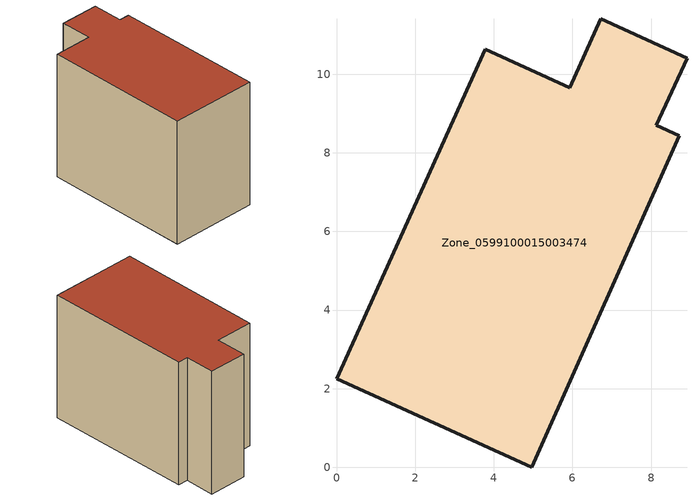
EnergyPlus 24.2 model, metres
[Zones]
Zone_0599100015003474
 floor ground (C_G): 5.93,9.66 6.72,11.41 8.91,10.41 8.13,8.7 8.71,8.44 4.96,0 0,2.25 3.78,10.64 z0.85
 wall outside (C_F): 4.96,0 8.71,8.44 8.13,8.7 8.91,10.41 6.72,11.41 5.93,9.66 3.78,10.64 0,2.25 4.96,0 z0.85:8.73
 roof outside (C_R): 6.72,11.41 5.93,9.66 3.78,10.64 0,2.25 4.96,0 8.71,8.44 8.13,8.7 8.91,10.41 z8.73
[BUILDING]
Pand.0599100015003474: North Axis=0; Terrain=City; Loads Convergence Tolerance Value=0.04; Temperature Convergence Tolerance Value=0.4; Solar Distribution=FullExterior; Maximum Number of Warmup Days=25; Minimum Number of Warmup Days=1
[Site:Location]
Rotterdam.The.Hague.AP_ZH_NLD Design_Conditions: Latitude=51.96; Longitude=4.45; Time Zone=1; Elevation=-4.5
[SITE:GROUNDTEMPERATURE:BUILDINGSURFACE]
18, 18, 18, 18, 18, 18, 18, 18, 18, 18, 18, 18
[MATERIAL] Thermal Absorptance=0.9; Solar Absorptance=0.7; Visible Absorptance=0.7
Name | Roughness | Thickness | Conductivity | Density | Specific Heat
G.TI.1965-1974 | MediumSmooth | 0.15 | 0.882353 | 540 | 1210
F.TI.1965-1974 | Rough | 0.3 | 0.697674 | 1920 | 840
R.TI.1965-1974 | MediumRough | 0.2 | 0.232558 | 1500 | 1000
[CONSTRUCTION]
C_G: G.TI.1965-1974
C_F: F.TI.1965-1974
C_R: R.TI.1965-1974
[ZONE]
Zone_0599100015003474: Type=1; Multiplier=1; Ceiling Height=Autocalculate; Volume=Autocalculate; Floor Area=autocalculate; Part of Total Floor Area=Yes
[ZONEINFILTRATION:DESIGNFLOWRATE]
Infil_Zone_0599100015003474: Zone or ZoneList or Space or SpaceList=Zone_0599100015003474; Schedule=AlwaysOn; Design Flow Rate Calculation Method=Flow/Area; Flow Rate per Floor Area=0.003; Constant Term Coefficient=1; Temperature Term Coefficient=0; Velocity Term Coefficient=0; Velocity Squared Term Coefficient=0
[HVACTEMPLATE:ZONE:IDEALLOADSAIRSYSTEM]
Zone_0599100015003474: Maximum Heating Supply Air Temperature=50; Minimum Cooling Supply Air Temperature=13; Maximum Heating Supply Air Humidity Ratio=0.0156; Minimum Cooling Supply Air Humidity Ratio=0.0077; Heating Limit=NoLimit; Cooling Limit=NoLimit; Dehumidification Control Type=ConstantSensibleHeatRatio; Cooling Sensible Heat Ratio=0.7; Dehumidification Setpoint=60; Humidification Control Type=None; Humidification Setpoint=30; Outdoor Air Method=None; Outdoor Air Flow Rate per Person=0.00944; Outdoor Air Flow Rate per Zone Floor Area=0; Outdoor Air Flow Rate per Zone=0; Demand Controlled Ventilation Type=None; Outdoor Air Economizer Type=NoEconomizer; Heat Recovery Type=None; Sensible Heat Recovery Effectiveness=0.7; Latent Heat Recovery Effectiveness=0.65
[ZONECONTROL:THERMOSTAT]
ThermostatControl_Zone_0599100015003474: Zone or ZoneList=Zone_0599100015003474; Control Type Schedule=DualSetpointControlType; Control 1=Thermostat_Zone_0599100015003474; Temperature Difference Between Cutout And Setpoint=0
[THERMOSTATSETPOINT:DUALSETPOINT]
Thermostat_Zone_0599100015003474: Heating Setpoint Temperature Schedule=HeatingSetpoint_Zone_0599100015003474; Cooling Setpoint Temperature Schedule=CoolingSetpoint_Zone_0599100015003474
[SCHEDULE:COMPACT]
HeatingSetpoint_Zone_0599100015003474: Through: 12/31, For: AllDays, Until: 24:00, 21
CoolingSetpoint_Zone_0599100015003474: Through: 12/31, For: AllDays, Until: 24:00, 24
DualSetpointControlType: Through: 12/31, For: AllDays, Until: 24:00, 4
AlwaysOn: Through: 12/31, For: AllDays, Until: 24:00, 1
